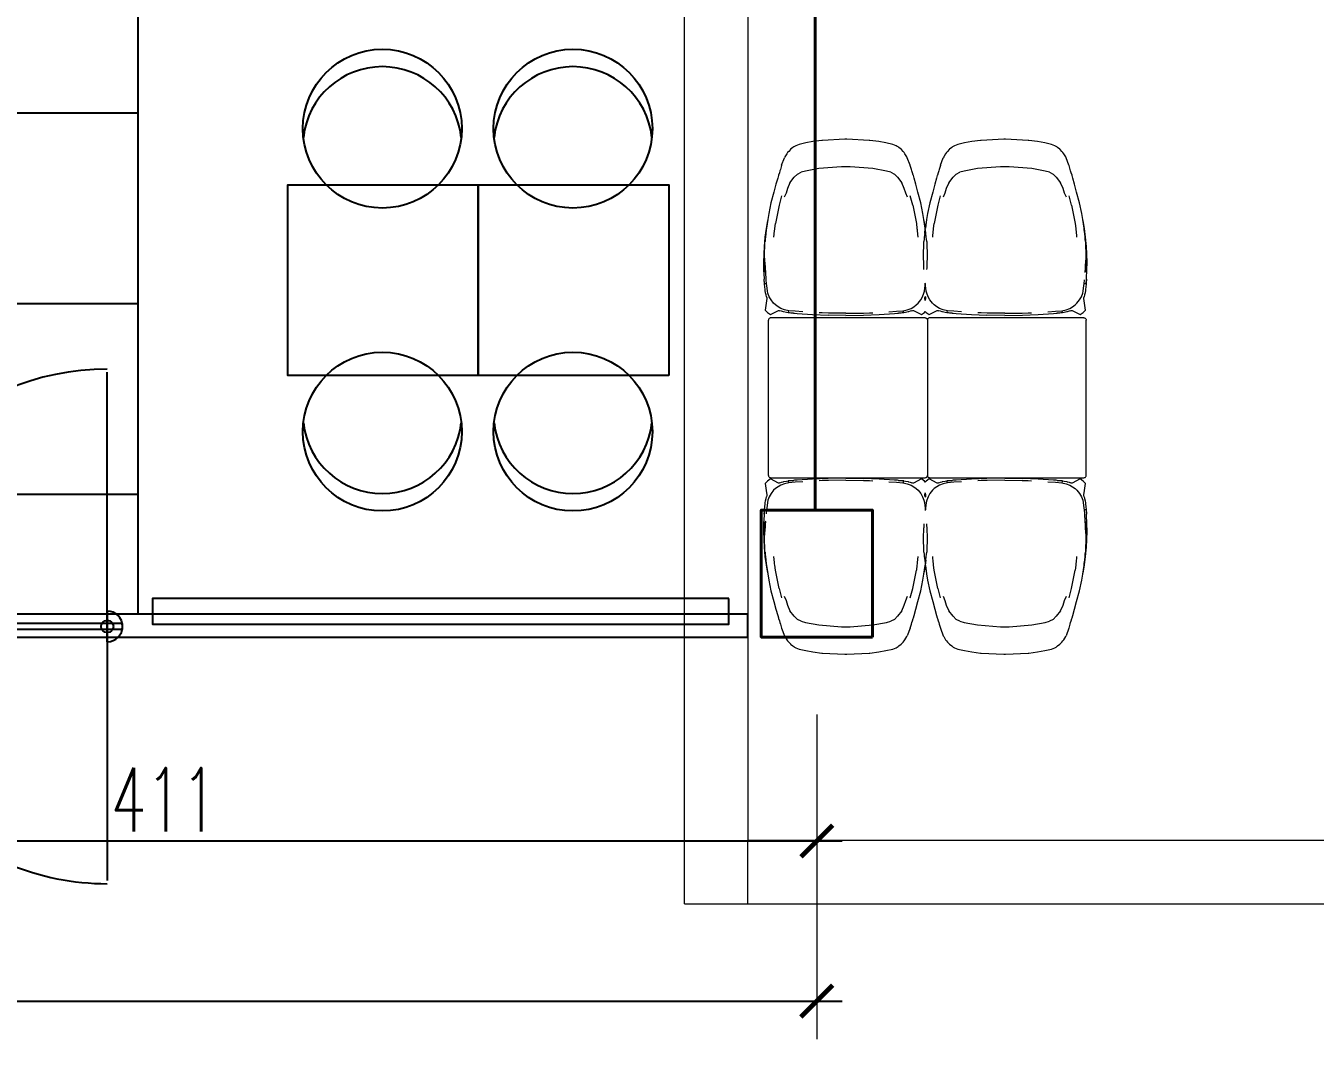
# Model space of a CAD drawing. Header units: millimetres. Extents: x 567392 to 582402, y 4512800 to 4518063.
# Drawn here: x 568558.5 to 568964.3, y 4512849.9 to 4513169 of the extents above; entities that cross this region are included whole.
import ezdxf

# ---------------------------------------------------------------- set-up
doc = ezdxf.new("R2010")
doc.units = ezdxf.units.MM
for name, color, linetype in [('A-DOGRAMA', 2, 'Continuous'), ('a_dim', 1, 'Continuous'), ('a_door_p2', 20, 'Continuous'), ('a_furn', 1, 'Continuous'), ('a_p2', 2, 'Continuous'), ('seramik', 251, 'Continuous')]:
    doc.layers.add(name, color=color, linetype=linetype)
doc.layers.add('A-STRC-01', color=2, linetype='Continuous', lineweight=40)
doc.layers.add('a_8', color=8, linetype='Continuous', lineweight=0)
doc.styles.add('OLCU', font='SIMPLEX.shx', dxfattribs={"width": 0.65})
doc.dimstyles.new('OLCU-İC', dxfattribs={"dimtxt": 20, "dimasz": 10, "dimexe": 12, "dimexo": 10, "dimgap": 3, "dimtad": 1, "dimdec": 0, "dimdsep": 46, "dimtxsty": 'OLCU', "dimblk": 'ARCHTICK', "dimcen": 2, "dimdle": 8, "dimclrd": 73, "dimclre": 1, "dimclrt": 1, "dimadec": 0, "dimazin": 0, "dimtfac": 1, "dimtdec": 0, "dimtix": 1, "dimtmove": 2, "dimatfit": 3, "dimldrblk": 'DOT', "dimfxl": 100, "dimfxlon": 1, "dimtvp": 1, "dimtolj": 1, "dimlwd": -1, "dimlwe": 0, "dimarcsym": 0})

# ---------------------------------------------------------------- blocks, each defined once
blk = doc.blocks.new('A$C4A613EE6')
for p, q in [((16039.9, -4250), (16039.9, 300)), ((16239.9, -4250), (16239.9, 300)), ((14032.4, -3206.2), (13998.5, -3215.5)), ((14065.8, -3199.3), (14032.4, -3206.2)), ((14085.1, -3196.3), (14065.8, -3199.3)), ((14112.1, -3192.2), (14085.1, -3196.3)), ((14094.4, -3194.4), (14085.1, -3196.3)), ((14113.6, -3191), (14094.4, -3194.4)), ((14117.7, -3191.5), (14112.1, -3192.2)), ((14140.4, -3187.2), (14113.6, -3191)), ((14128.7, -3190.2), (14117.7, -3191.5)), ((14140.7, -3188.9), (14128.7, -3190.2)), ((14169.9, -3184.3), (14140.4, -3187.2)), ((14146.7, -3188.2), (14140.7, -3188.9)), ((14154.2, -3187.5), (14146.7, -3188.2)), ((14154.2, -3187.5), (14158, -3187.2)), ((14158, -3187.2), (14199.2, -3186.1)), ((14219.1, -3182.6), (14169.9, -3184.3)), ((14199.2, -3186.1), (14228.3, -3187.6)), ((14199.2, -3186.1), (14212.8, -3186.1)), ((14234.1, -3187.6), (14212.8, -3186.1)), ((14243.7, -3182.9), (14219.1, -3182.6)), ((14228.3, -3187.6), (14249.5, -3187.9)), ((14249.5, -3187.9), (14234.1, -3187.6)), ((14270.4, -3184.3), (14243.7, -3182.9)), ((14245.7, -3189.7), (14249.6, -3189.8)), ((14250.6, -3189.8), (14249.5, -3187.9)), ((14249.6, -3189.8), (14249.8, -3189.8)), ((14273.1, -3184.5), (14270.4, -3184.3)), ((14273.1, -3184.5), (14284.1, -3185.4)), ((14289.1, -3185.9), (14273.1, -3184.5)), ((14287.5, -3192.3), (14274.9, -3191.1)), ((14284.1, -3185.4), (14289.2, -3185.8)), ((14288.1, -3187.6), (14287.5, -3192.3)), ((14292.4, -3192.7), (14287.5, -3192.3)), ((14289.1, -3185.9), (14288.1, -3187.6)), ((14289.2, -3185.8), (14295.7, -3186.5)), ((14310.4, -3194.9), (14292.4, -3192.7)), ((14295.7, -3186.5), (14306.5, -3187.5)), ((14306.5, -3187.5), (14308.8, -3187.7)), ((14308.8, -3187.7), (14315.7, -3188.8)), ((14317.2, -3196.5), (14310.4, -3194.9)), ((14315.7, -3188.8), (14315.7, -3188.9)), ((14315.7, -3188.9), (14322.7, -3190.9)), ((14328.4, -3200.7), (14317.2, -3196.5)), ((14322.7, -3190.9), (14328.1, -3192.3)), ((14332, -3193.2), (14328.1, -3192.3)), ((14338.4, -3206.3), (14328.4, -3200.7)), ((14334, -3193.3), (14332, -3193.2)), ((14348, -3190.6), (14334, -3193.3)), ((14370.4, -3187.9), (14348, -3190.6)), ((14377.4, -3194.9), (14370.4, -3187.9)), ((14371.5, -3229.6), (14384.7, -3204.2)), ((14384.7, -3204.2), (14377.4, -3194.9)), ((14394.4, -3192.6), (14394.7, -3190.8)), ((14394.4, -3192.6), (14394.4, -3678.2)), ((14394.7, -3190.8), (14395.4, -3189.1)), ((14395.4, -3189.1), (14396.5, -3187.6)), ((14396.5, -3187.6), (14398, -3186.5)), ((14398, -3186.5), (14399.8, -3185.8)), ((14399.8, -3185.8), (14401.6, -3185.5)), ((14891, -3185.5), (14401.6, -3185.5)), ((14892.8, -3185.8), (14891, -3185.5)), ((14894.6, -3186.5), (14892.8, -3185.8)), ((14896.1, -3187.6), (14894.6, -3186.5)), ((14897.2, -3189.1), (14896.1, -3187.6)), ((14897.9, -3190.8), (14897.2, -3189.1)), ((14898.2, -3192.6), (14897.9, -3190.8)), ((14898.2, -3678.2), (14898.2, -3192.6)), ((14909, -3194.9), (14901.7, -3204.2)), ((14901.7, -3204.2), (14914.9, -3229.6)), ((14915.9, -3187.9), (14909, -3194.9)), ((14938.4, -3190.6), (14915.9, -3187.9)), ((14952.4, -3193.3), (14938.4, -3190.6)), ((14948, -3206.3), (14957.9, -3200.7)), ((14954.4, -3193.2), (14952.4, -3193.3)), ((14958.2, -3192.3), (14954.4, -3193.2)), ((14957.9, -3200.7), (14969.1, -3196.5)), ((14958.2, -3192.3), (14963.7, -3190.9)), ((14963.7, -3190.9), (14970.6, -3188.9)), ((14969.1, -3196.5), (14976, -3195)), ((14970.6, -3188.9), (14970.7, -3188.8)), ((14970.7, -3188.8), (14977.6, -3187.7)), ((14976, -3195), (14993.9, -3192.7)), ((14977.6, -3187.7), (14979.8, -3187.5)), ((14979.8, -3187.5), (14990.7, -3186.5)), ((14990.7, -3186.5), (14997.2, -3185.8)), ((14993.9, -3192.7), (14998.9, -3192.3)), ((14997.2, -3185.8), (15002.2, -3185.4)), ((14997.3, -3185.9), (15012.4, -3184.6)), ((14998.3, -3187.6), (14997.3, -3185.9)), ((14998.9, -3192.3), (14998.3, -3187.6)), ((14998.9, -3192.3), (15011.4, -3191.2)), ((15002.2, -3185.4), (15012.4, -3184.6)), ((15011.4, -3191.2), (15035.8, -3189.8)), ((15012.4, -3184.6), (15013.3, -3184.5)), ((15016, -3184.3), (15013.3, -3184.5)), ((15042.6, -3182.9), (15016, -3184.3)), ((15035.8, -3189.8), (15036.9, -3187.9)), ((15036.5, -3189.8), (15036.8, -3189.8)), ((15036.8, -3189.8), (15040.7, -3189.7)), ((15052.3, -3187.6), (15036.9, -3187.9)), ((15036.9, -3187.9), (15058, -3187.6)), ((15067.3, -3182.6), (15042.6, -3182.9)), ((15073.5, -3186.1), (15052.3, -3187.6)), ((15058, -3187.6), (15087.2, -3186.1)), ((15116.5, -3184.3), (15067.3, -3182.6)), ((15073.5, -3186.1), (15087.2, -3186.1)), ((15087.2, -3186.1), (15128.4, -3187.2)), ((15145.9, -3187.2), (15116.5, -3184.3)), ((15128.4, -3187.2), (15132.2, -3187.5)), ((15139.7, -3188.2), (15132.2, -3187.5)), ((15145.7, -3188.9), (15139.7, -3188.2)), ((15157.7, -3190.2), (15145.7, -3188.9)), ((15172.8, -3191), (15145.9, -3187.2)), ((15168.7, -3191.5), (15157.7, -3190.2)), ((15174.3, -3192.2), (15168.7, -3191.5)), ((15192, -3194.4), (15172.8, -3191)), ((15201.3, -3196.4), (15174.3, -3192.2)), ((15201.3, -3196.4), (15192, -3194.4)), ((15220.6, -3199.3), (15201.3, -3196.4)), ((15253.9, -3206.2), (15220.6, -3199.3)), ((15287.9, -3215.5), (15253.9, -3206.2)), ((13914.3, -3239.8), (13890.7, -3248.9)), ((13915, -3239.5), (13914.3, -3239.8)), ((13927.4, -3235.8), (13915, -3239.5)), ((13931.9, -3234.5), (13927.4, -3235.8)), ((13937.9, -3232.5), (13931.9, -3234.5)), ((13945.4, -3230), (13937.9, -3232.5)), ((13946.6, -3229.6), (13945.4, -3230)), ((13954.4, -3227.4), (13946.6, -3229.6)), ((13974.2, -3221.9), (13954.4, -3227.4)), ((13998.5, -3215.5), (13974.2, -3221.9)), ((14039.9, -3231.7), (14010.2, -3239.3)), ((14039.9, -3231.7), (14097.6, -3220.1)), ((14097.6, -3220.1), (14113.4, -3218.2)), ((14113.4, -3218.2), (14116.8, -3217.8)), ((14116.8, -3217.8), (14119.1, -3217.5)), ((14119.1, -3217.5), (14121, -3217.4)), ((14121, -3217.4), (14140.2, -3215.7)), ((14348.6, -3214.6), (14338.4, -3206.3)), ((14354.2, -3220.5), (14348.6, -3214.6)), ((14360.1, -3228.6), (14354.2, -3220.5)), ((14364.8, -3236.9), (14360.1, -3228.6)), ((14369.5, -3248.8), (14364.8, -3236.9)), ((14371.5, -3231.2), (14371.5, -3229.6)), ((14372.3, -3234.6), (14371.5, -3231.2)), ((14372.3, -3234.6), (14373.8, -3239.5)), ((14373.8, -3239.5), (14375.8, -3245.4)), ((14375.8, -3245.4), (14375.9, -3246)), ((14375.9, -3246), (14377.6, -3254.7)), ((14908.8, -3254.7), (14910.4, -3246)), ((14910.4, -3246), (14910.6, -3245.4)), ((14910.6, -3245.4), (14912.6, -3239.5)), ((14912.6, -3239.5), (14914.1, -3234.6)), ((14914.8, -3231.2), (14914.1, -3234.6)), ((14914.9, -3229.6), (14914.8, -3231.2)), ((14916.9, -3248.8), (14921.6, -3236.9)), ((14921.6, -3236.9), (14926.3, -3228.6)), ((14926.3, -3228.6), (14932.2, -3220.5)), ((14932.2, -3220.5), (14937.8, -3214.6)), ((14937.8, -3214.6), (14948, -3206.3)), ((15146.1, -3215.7), (15165.4, -3217.4)), ((15165.4, -3217.4), (15167.3, -3217.5)), ((15167.3, -3217.5), (15169.5, -3217.8)), ((15169.5, -3217.8), (15173, -3218.2)), ((15173, -3218.2), (15188.7, -3220.1)), ((15246.5, -3231.7), (15188.7, -3220.1)), ((15276.1, -3239.3), (15246.5, -3231.7)), ((15312.2, -3221.9), (15287.9, -3215.5)), ((15332, -3227.5), (15312.2, -3221.9)), ((15339.7, -3229.6), (15332, -3227.5)), ((15341, -3230.1), (15339.7, -3229.6)), ((15348.5, -3232.5), (15341, -3230.1)), ((15354.5, -3234.5), (15348.5, -3232.5)), ((15359, -3235.8), (15354.5, -3234.5)), ((15371.4, -3239.5), (15359, -3235.8)), ((15372, -3239.8), (15371.4, -3239.5)), ((15372, -3239.8), (15395.6, -3248.9)), ((13852.6, -3284), (13848.5, -3294.6)), ((13854.8, -3280.4), (13852.6, -3284)), ((13856.5, -3277.8), (13854.8, -3280.4)), ((13858.5, -3275.2), (13856.5, -3277.8)), ((13864, -3268.1), (13858.5, -3275.2)), ((13864.9, -3267.3), (13864, -3268.1)), ((13870.7, -3261.9), (13864.9, -3267.3)), ((13874.4, -3258.6), (13870.7, -3261.9)), ((13878, -3256.2), (13874.4, -3258.6)), ((13887.9, -3250), (13878, -3256.2)), ((13890.7, -3248.9), (13887.9, -3250)), ((13942.2, -3289.2), (13951.9, -3279.5)), ((13951.9, -3279.5), (13969.5, -3266)), ((13987, -3258.3), (13969.5, -3266)), ((13987.1, -3258.3), (13987, -3258.3)), ((14001.8, -3253.7), (13987.1, -3258.3)), ((14015.2, -3247.8), (14001.8, -3253.7)), ((14372.5, -3262.2), (14369.5, -3248.8)), ((14372.5, -3262.2), (14376.7, -3261.3)), ((14372.5, -3262.3), (14372.5, -3262.2)), ((14374.2, -3282.5), (14372.5, -3262.3)), ((14375.6, -3306.4), (14374.2, -3282.5)), ((14376.7, -3261.3), (14378.4, -3260.1)), ((14377.6, -3254.7), (14378.6, -3259.9)), ((14379.8, -3276.6), (14378.4, -3260.1)), ((14378.6, -3259.9), (14379, -3265)), ((14379, -3265), (14379.8, -3276.6)), ((14380.1, -3279.9), (14379.8, -3276.6)), ((14380.9, -3288.8), (14380.1, -3279.9)), ((14906.2, -3279.9), (14905.4, -3288.8)), ((14906.5, -3276.6), (14906.2, -3279.9)), ((14908, -3260.1), (14906.5, -3276.6)), ((14906.5, -3276.6), (14907.4, -3265)), ((14907.4, -3265), (14907.7, -3259.9)), ((14907.7, -3259.9), (14908.8, -3254.7)), ((14908, -3260.1), (14909.6, -3261.3)), ((14909.6, -3261.3), (14913.9, -3262.2)), ((14910.8, -3306.4), (14912.2, -3282.5)), ((14912.2, -3282.5), (14913.9, -3262.3)), ((14913.9, -3262.2), (14916.9, -3248.8)), ((14913.9, -3262.3), (14913.9, -3262.2)), ((15284.6, -3253.7), (15271.2, -3247.8)), ((15299.3, -3258.3), (15284.6, -3253.7)), ((15299.4, -3258.3), (15299.3, -3258.3)), ((15316.9, -3266), (15299.4, -3258.3)), ((15316.9, -3266), (15334.4, -3279.5)), ((15334.4, -3279.5), (15344.2, -3289.2)), ((15398.5, -3250), (15395.6, -3248.9)), ((15408.3, -3256.2), (15398.5, -3250)), ((15412, -3258.6), (15408.3, -3256.2)), ((15415.6, -3261.9), (15412, -3258.6)), ((15421.5, -3267.3), (15415.6, -3261.9)), ((15422.4, -3268.1), (15421.5, -3267.3)), ((15427.9, -3275.2), (15422.4, -3268.1)), ((15429.9, -3277.8), (15427.9, -3275.2)), ((15431.6, -3280.4), (15429.9, -3277.8)), ((15433.8, -3284), (15431.6, -3280.4)), ((15437.9, -3294.6), (15433.8, -3284)), ((13844.1, -3315.8), (13839.8, -3338.2)), ((13848.5, -3294.6), (13844.1, -3315.8)), ((13932.4, -3314.3), (13924.6, -3356.7)), ((13936.3, -3300.8), (13932.4, -3314.3)), ((13936.3, -3300.8), (13942.2, -3289.2)), ((14384.1, -3337), (14380.9, -3288.8)), ((14905.4, -3288.8), (14902.3, -3337)), ((15344.2, -3289.2), (15350.1, -3300.8)), ((15354, -3314.3), (15350.1, -3300.8)), ((15361.7, -3356.7), (15354, -3314.3)), ((15442.2, -3315.8), (15437.9, -3294.6)), ((15446.6, -3338.2), (15442.2, -3315.8)), ((13835.8, -3368.4), (13832.5, -3438.9)), ((13836, -3366.1), (13835.8, -3368.4)), ((13839.8, -3338.2), (13836, -3366.1)), ((13924.6, -3356.8), (13918.8, -3428.3)), ((13924.6, -3356.8), (13924.6, -3356.7)), ((14379, -3367.6), (14378.5, -3357.5)), ((14379.8, -3386.7), (14379, -3367.6)), ((14386.1, -3386.1), (14384.1, -3337)), ((14902.3, -3337), (14900.2, -3386.1)), ((14906.6, -3386.7), (14907.3, -3367.6)), ((14907.3, -3367.6), (14907.9, -3357.5)), ((15361.7, -3356.7), (15361.8, -3356.8)), ((15367.6, -3428.3), (15361.8, -3356.8)), ((15450.3, -3366.1), (15446.6, -3338.2)), ((15450.6, -3368.4), (15450.3, -3366.1)), ((15453.8, -3438.9), (15450.6, -3368.4)), ((14380.5, -3442), (14379.8, -3386.7)), ((14386.9, -3442), (14386.1, -3386.1)), ((14899.4, -3442), (14900.2, -3386.1)), ((14905.8, -3442), (14906.6, -3386.7)), ((13832.5, -3438.9), (13832.4, -3442)), ((13832.4, -3442), (13832.5, -3445)), ((13832.5, -3445), (13835.8, -3515.5)), ((13918.8, -3428.3), (13918.8, -3455.6)), ((14380.5, -3442), (14379.8, -3497.2)), ((14386.9, -3442), (14386.1, -3497.8)), ((14899.4, -3442), (14900.2, -3497.8)), ((14905.8, -3442), (14906.6, -3497.2)), ((15367.6, -3455.6), (15367.6, -3428.3)), ((15450.6, -3515.5), (15453.8, -3445)), ((15453.9, -3442), (15453.8, -3438.9)), ((15453.8, -3445), (15453.9, -3442)), ((13918.8, -3455.6), (13924.6, -3527.1)), ((15361.8, -3527.1), (15367.6, -3455.6)), ((13835.8, -3515.5), (13836, -3517.8)), ((13836, -3517.8), (13839.8, -3545.8)), ((13924.6, -3527.2), (13924.6, -3527.1)), ((13924.6, -3527.2), (13932.4, -3569.6)), ((14379, -3516.4), (14378.5, -3526.5)), ((14379.8, -3497.2), (14379, -3516.4)), ((14384.1, -3546.9), (14386.1, -3497.8)), ((14900.2, -3497.8), (14902.3, -3546.9)), ((14906.6, -3497.2), (14907.3, -3516.4)), ((14907.3, -3516.4), (14907.9, -3526.5)), ((15354, -3569.6), (15361.7, -3527.2)), ((15361.8, -3527.1), (15361.7, -3527.2)), ((15446.6, -3545.8), (15450.3, -3517.8)), ((15450.3, -3517.8), (15450.6, -3515.5)), ((13839.8, -3545.8), (13844.1, -3568.2)), ((13844.1, -3568.2), (13848.5, -3589.4)), ((13932.4, -3569.6), (13936.3, -3583.1)), ((14380.9, -3595.2), (14384.1, -3546.9)), ((14902.3, -3546.9), (14905.4, -3595.2)), ((15350.1, -3583.2), (15354, -3569.6)), ((15437.9, -3589.4), (15442.2, -3568.2)), ((15442.2, -3568.2), (15446.6, -3545.8)), ((13848.5, -3589.4), (13852.6, -3599.9)), ((13852.6, -3599.9), (13854.8, -3603.6)), ((13854.8, -3603.6), (13856.5, -3606.2)), ((13856.5, -3606.2), (13858.5, -3608.8)), ((13858.5, -3608.8), (13864, -3615.8)), ((13942.2, -3594.7), (13936.3, -3583.1)), ((13951.9, -3604.4), (13942.2, -3594.7)), ((13969.5, -3617.9), (13951.9, -3604.4)), ((14374.2, -3601.5), (14372.5, -3621.6)), ((14375.6, -3577.6), (14374.2, -3601.5)), ((14378.4, -3623.8), (14379.8, -3607.3)), ((14379.8, -3607.3), (14379, -3619)), ((14379.8, -3607.3), (14380.1, -3604)), ((14380.1, -3604), (14380.9, -3595.2)), ((14905.4, -3595.2), (14906.2, -3604)), ((14906.2, -3604), (14906.5, -3607.3)), ((14907.4, -3619), (14906.5, -3607.3)), ((14906.5, -3607.3), (14908, -3623.8)), ((14910.8, -3577.6), (14912.2, -3601.5)), ((14912.2, -3601.5), (14913.9, -3621.6)), ((15334.4, -3604.4), (15316.9, -3617.9)), ((15344.2, -3594.7), (15334.4, -3604.4)), ((15350.1, -3583.2), (15344.2, -3594.7)), ((15422.4, -3615.8), (15427.9, -3608.8)), ((15427.9, -3608.8), (15429.9, -3606.2)), ((15429.9, -3606.2), (15431.6, -3603.6)), ((15431.6, -3603.6), (15433.8, -3599.9)), ((15433.8, -3599.9), (15437.9, -3589.4)), ((13864, -3615.8), (13864.9, -3616.6)), ((13864.9, -3616.6), (13870.7, -3622)), ((13870.7, -3622), (13874.4, -3625.3)), ((13874.4, -3625.3), (13878, -3627.8)), ((13878, -3627.8), (13887.9, -3633.9)), ((13887.9, -3633.9), (13890.7, -3635.1)), ((13914.3, -3644.2), (13890.7, -3635.1)), ((13914.3, -3644.2), (13915, -3644.4)), ((13915, -3644.4), (13927.4, -3648.1)), ((13927.4, -3648.1), (13931.9, -3649.4)), ((13931.9, -3649.4), (13937.9, -3651.4)), ((13937.9, -3651.4), (13945.4, -3653.9)), ((13969.5, -3617.9), (13987, -3625.7)), ((13987, -3625.7), (13987.1, -3625.7)), ((13987.1, -3625.7), (14001.8, -3630.2)), ((14001.8, -3630.2), (14015.2, -3636.1)), ((14010.2, -3644.6), (14039.9, -3652.3)), ((14039.9, -3652.3), (14097.6, -3663.9)), ((14364.8, -3647.1), (14360.1, -3655.4)), ((14369.5, -3635.2), (14364.8, -3647.1)), ((14372.5, -3621.8), (14369.5, -3635.2)), ((14371.5, -3652.8), (14372.3, -3649.4)), ((14373.8, -3644.4), (14372.3, -3649.4)), ((14372.5, -3621.6), (14372.5, -3621.8)), ((14376.7, -3622.6), (14372.5, -3621.8)), ((14375.8, -3638.5), (14373.8, -3644.4)), ((14375.9, -3637.9), (14375.8, -3638.5)), ((14377.6, -3629.2), (14375.9, -3637.9)), ((14378.4, -3623.8), (14376.7, -3622.6)), ((14378.6, -3624), (14377.6, -3629.2)), ((14379, -3619), (14378.6, -3624)), ((14907.7, -3624), (14907.4, -3619)), ((14908.8, -3629.2), (14907.7, -3624)), ((14909.6, -3622.6), (14908, -3623.8)), ((14910.4, -3637.9), (14908.8, -3629.2)), ((14913.9, -3621.8), (14909.6, -3622.6)), ((14910.6, -3638.5), (14910.4, -3637.9)), ((14912.6, -3644.4), (14910.6, -3638.5)), ((14914.1, -3649.4), (14912.6, -3644.4)), ((14913.9, -3621.6), (14916.9, -3635.2)), ((14914.1, -3649.4), (14914.8, -3652.8)), ((14916.9, -3635.2), (14921.6, -3647.1)), ((14921.6, -3647.1), (14926.3, -3655.4)), ((15246.5, -3652.3), (15188.7, -3663.9)), ((15246.5, -3652.3), (15276.1, -3644.6)), ((15271.2, -3636.1), (15284.6, -3630.2)), ((15284.6, -3630.2), (15299.3, -3625.7)), ((15299.3, -3625.7), (15299.4, -3625.7)), ((15299.4, -3625.7), (15316.9, -3617.9)), ((15341, -3653.9), (15348.5, -3651.4)), ((15348.5, -3651.4), (15354.5, -3649.4)), ((15354.5, -3649.4), (15359, -3648.1)), ((15359, -3648.1), (15371.4, -3644.4)), ((15371.4, -3644.4), (15372, -3644.2)), ((15372, -3644.2), (15395.6, -3635.1)), ((15395.6, -3635.1), (15398.5, -3633.9)), ((15398.5, -3633.9), (15408.3, -3627.8)), ((15408.3, -3627.8), (15412, -3625.3)), ((15412, -3625.3), (15415.6, -3622)), ((15415.6, -3622), (15421.5, -3616.6)), ((15421.5, -3616.6), (15422.4, -3615.8)), ((13945.4, -3653.9), (13946.6, -3654.3)), ((13946.6, -3654.3), (13954.4, -3656.5)), ((13954.4, -3656.5), (13974.2, -3662.1)), ((13974.2, -3662.1), (13998.5, -3668.5)), ((13998.5, -3668.5), (14032.4, -3677.8)), ((14032.4, -3677.8), (14065.8, -3684.6)), ((14065.8, -3684.6), (14085.1, -3687.6)), ((14085.1, -3687.6), (14094.4, -3689.6)), ((14085.1, -3687.6), (14112.1, -3691.7)), ((14112.1, -3692), (14085.1, -3696.1)), ((14094.4, -3689.6), (14107.7, -3691.9)), ((14107.7, -3691.9), (14094.4, -3694.2)), ((14113.4, -3665.7), (14097.6, -3663.9)), ((14112.1, -3691.7), (14113.2, -3691.9)), ((14113.2, -3691.9), (14112.1, -3692)), ((14117.7, -3691.3), (14113.2, -3691.9)), ((14128.7, -3693.7), (14113.2, -3691.9)), ((14116.8, -3666.1), (14113.4, -3665.7)), ((14119.1, -3666.4), (14116.8, -3666.1)), ((14128.7, -3690), (14117.7, -3691.3)), ((14121, -3666.6), (14119.1, -3666.4)), ((14140.2, -3668.3), (14121, -3666.6)), ((14140.7, -3688.7), (14128.7, -3690)), ((14146.7, -3688), (14140.7, -3688.7)), ((14154.2, -3687.3), (14146.7, -3688)), ((14154.2, -3687.3), (14158, -3687)), ((14158, -3687), (14199.2, -3685.9)), ((14199.2, -3685.9), (14228.3, -3687.4)), ((14199.2, -3685.9), (14201, -3685.9)), ((14228.3, -3687.4), (14230, -3687.4)), ((14230, -3687.4), (14237.7, -3687.5)), ((14237.7, -3687.5), (14242.6, -3687.6)), ((14287.5, -3691.7), (14285.2, -3691.9)), ((14287.5, -3692.1), (14285.2, -3691.9)), ((14292.4, -3691.2), (14287.5, -3691.7)), ((14287.5, -3691.7), (14287.5, -3691.9)), ((14287.5, -3691.9), (14287.5, -3692.1)), ((14292.4, -3692.5), (14287.5, -3692.1)), ((14310.4, -3689), (14292.4, -3691.2)), ((14310.4, -3694.7), (14292.4, -3692.5)), ((14317.2, -3687.5), (14310.4, -3689)), ((14328.4, -3683.3), (14317.2, -3687.5)), ((14328.1, -3691.6), (14327.1, -3691.9)), ((14327.1, -3691.9), (14328.1, -3692.1)), ((14328.1, -3691.6), (14332, -3690.8)), ((14332, -3693), (14328.1, -3692.1)), ((14338.4, -3677.6), (14328.4, -3683.3)), ((14332, -3690.8), (14334, -3690.7)), ((14334, -3693.1), (14332, -3693)), ((14334, -3690.7), (14340.3, -3691.9)), ((14340.3, -3691.9), (14334, -3693.1)), ((14348.6, -3669.4), (14338.4, -3677.6)), ((14354.2, -3663.4), (14348.6, -3669.4)), ((14360.1, -3655.4), (14354.2, -3663.4)), ((14371.5, -3654.4), (14371.5, -3652.8)), ((14384.7, -3679.7), (14371.5, -3654.4)), ((14374.6, -3691.9), (14377.4, -3689)), ((14377.4, -3694.7), (14374.6, -3691.9)), ((14377.4, -3689), (14384.7, -3679.7)), ((14394.4, -3678.2), (14394.7, -3680)), ((14394.4, -3692.4), (14394.7, -3690.6)), ((14394.4, -3692.4), (14394.4, -4178)), ((14394.7, -3680), (14395.4, -3681.7)), ((14394.7, -3690.6), (14395.4, -3688.9)), ((14395.4, -3681.7), (14396.5, -3683.2)), ((14395.4, -3688.9), (14396.5, -3687.4)), ((14396.5, -3683.2), (14398, -3684.4)), ((14396.5, -3687.4), (14398, -3686.3)), ((14398, -3684.4), (14399.8, -3685.1)), ((14398, -3686.3), (14399.8, -3685.6)), ((14399.8, -3685.1), (14401.6, -3685.3)), ((14399.8, -3685.6), (14401.6, -3685.3)), ((14401.6, -3685.3), (14891, -3685.3)), ((14891, -3685.3), (14892.8, -3685.1)), ((14892.8, -3685.6), (14891, -3685.3)), ((14892.8, -3685.1), (14894.6, -3684.4)), ((14894.6, -3686.3), (14892.8, -3685.6)), ((14894.6, -3684.4), (14896.1, -3683.2)), ((14896.1, -3687.4), (14894.6, -3686.3)), ((14896.1, -3683.2), (14897.2, -3681.7)), ((14897.2, -3688.9), (14896.1, -3687.4)), ((14897.2, -3681.7), (14897.9, -3680)), ((14897.9, -3690.6), (14897.2, -3688.9)), ((14897.9, -3680), (14898.2, -3678.2)), ((14898.2, -3692.4), (14897.9, -3690.6)), ((14898.2, -4178), (14898.2, -3692.4)), ((14914.9, -3654.4), (14901.7, -3679.7)), ((14901.7, -3679.7), (14909, -3689)), ((14909, -3689), (14911.8, -3691.9)), ((14911.8, -3691.9), (14909, -3694.7)), ((14914.8, -3652.8), (14914.9, -3654.4)), ((14926.3, -3655.4), (14932.2, -3663.4)), ((14932.2, -3663.4), (14937.8, -3669.4)), ((14937.8, -3669.4), (14948, -3677.6)), ((14946, -3691.9), (14952.4, -3690.7)), ((14952.4, -3693.1), (14946, -3691.9)), ((14948, -3677.6), (14957.9, -3683.3)), ((14952.4, -3690.7), (14954.4, -3690.8)), ((14954.4, -3693), (14952.4, -3693.1)), ((14954.4, -3690.8), (14958.2, -3691.6)), ((14958.2, -3692.1), (14954.4, -3693)), ((14957.9, -3683.3), (14969.1, -3687.5)), ((14959.2, -3691.9), (14958.2, -3691.6)), ((14958.2, -3692.1), (14959.2, -3691.9)), ((14969.1, -3687.5), (14976, -3689)), ((14976, -3689), (14993.9, -3691.2)), ((14976, -3694.8), (14993.9, -3692.5)), ((14993.9, -3691.2), (14998.9, -3691.7)), ((14993.9, -3692.5), (14998.9, -3692.1)), ((14998.8, -3691.9), (14998.9, -3691.7)), ((14998.9, -3692.1), (14998.8, -3691.9)), ((14998.9, -3691.7), (15001, -3691.9)), ((14998.9, -3692.1), (15001, -3691.9)), ((15001, -3691.9), (15001.1, -3691.9)), ((15001.1, -3691.9), (15001.2, -3691.9)), ((15043.8, -3687.6), (15048.6, -3687.6)), ((15048.6, -3687.6), (15056.4, -3687.4)), ((15056.4, -3687.4), (15058, -3687.4)), ((15058, -3687.4), (15087.2, -3685.9)), ((15085.3, -3685.9), (15087.2, -3685.9)), ((15087.2, -3685.9), (15128.4, -3687)), ((15128.4, -3687), (15132.2, -3687.3)), ((15139.7, -3688), (15132.2, -3687.3)), ((15145.7, -3688.7), (15139.7, -3688)), ((15157.7, -3690), (15145.7, -3688.7)), ((15165.4, -3666.6), (15146.1, -3668.3)), ((15157.7, -3690), (15173.1, -3691.9)), ((15157.7, -3693.7), (15168.7, -3692.4)), ((15167.3, -3666.4), (15165.4, -3666.6)), ((15169.5, -3666.2), (15167.3, -3666.4)), ((15168.7, -3692.4), (15173.1, -3691.9)), ((15173, -3665.8), (15169.5, -3666.2)), ((15188.7, -3663.9), (15173, -3665.8)), ((15173.1, -3691.9), (15174.3, -3691.7)), ((15174.3, -3692), (15173.1, -3691.9)), ((15174.3, -3691.7), (15201.2, -3687.6)), ((15201.3, -3696.2), (15174.3, -3692)), ((15178.7, -3691.9), (15192, -3689.6)), ((15192, -3694.2), (15178.7, -3691.9)), ((15192, -3689.6), (15201.2, -3687.6)), ((15201.2, -3687.6), (15220.6, -3684.6)), ((15220.6, -3684.6), (15253.9, -3677.8)), ((15253.9, -3677.8), (15287.9, -3668.5)), ((15287.9, -3668.5), (15312.2, -3662.1)), ((15312.2, -3662.1), (15332, -3656.5)), ((15332, -3656.5), (15339.7, -3654.3)), ((15339.7, -3654.3), (15341, -3653.9)), ((13937.9, -3732.3), (13931.9, -3734.3)), ((13945.4, -3729.8), (13937.9, -3732.3)), ((13946.6, -3729.4), (13945.4, -3729.8)), ((13954.4, -3727.2), (13946.6, -3729.4)), ((13974.2, -3721.7), (13954.4, -3727.2)), ((13998.5, -3715.3), (13974.2, -3721.7)), ((14032.4, -3706), (13998.5, -3715.3)), ((14039.9, -3731.5), (14010.2, -3739.1)), ((14065.8, -3699.1), (14032.4, -3706)), ((14039.9, -3731.5), (14097.6, -3719.9)), ((14085.1, -3696.1), (14065.8, -3699.1)), ((14094.4, -3694.2), (14085.1, -3696.1)), ((14097.6, -3719.9), (14113.4, -3718)), ((14113.4, -3718), (14116.8, -3717.6)), ((14116.8, -3717.6), (14119.1, -3717.3)), ((14119.1, -3717.3), (14121, -3717.2)), ((14121, -3717.2), (14140.2, -3715.5)), ((14128.7, -3693.7), (14140.7, -3695.1)), ((14140.7, -3695.1), (14146.7, -3695.7)), ((14146.7, -3695.7), (14154.2, -3696.4)), ((14158, -3696.8), (14154.2, -3696.4)), ((14199.2, -3697.8), (14158, -3696.8)), ((14228.3, -3696.3), (14199.2, -3697.8)), ((14201, -3697.8), (14199.2, -3697.8)), ((14230, -3696.3), (14228.3, -3696.3)), ((14237.7, -3696.2), (14230, -3696.3)), ((14242.6, -3696.1), (14237.7, -3696.2)), ((14317.2, -3696.3), (14310.4, -3694.7)), ((14328.4, -3700.5), (14317.2, -3696.3)), ((14338.4, -3706.1), (14328.4, -3700.5)), ((14348.6, -3714.4), (14338.4, -3706.1)), ((14354.2, -3720.3), (14348.6, -3714.4)), ((14360.1, -3728.4), (14354.2, -3720.3)), ((14364.8, -3736.7), (14360.1, -3728.4)), ((14371.5, -3729.4), (14384.7, -3704)), ((14371.5, -3731), (14371.5, -3729.4)), ((14372.3, -3734.4), (14371.5, -3731)), ((14384.7, -3704), (14377.4, -3694.7)), ((14909, -3694.7), (14901.7, -3704)), ((14901.7, -3704), (14914.9, -3729.4)), ((14914.8, -3731), (14914.1, -3734.4)), ((14914.9, -3729.4), (14914.8, -3731)), ((14921.6, -3736.7), (14926.3, -3728.4)), ((14926.3, -3728.4), (14932.2, -3720.3)), ((14932.2, -3720.3), (14937.8, -3714.4)), ((14937.8, -3714.4), (14948, -3706.1)), ((14948, -3706.1), (14957.9, -3700.5)), ((14957.9, -3700.5), (14969.1, -3696.3)), ((14969.1, -3696.3), (14976, -3694.8)), ((15043.8, -3696.1), (15048.7, -3696.2)), ((15048.7, -3696.2), (15056.4, -3696.3)), ((15058, -3696.3), (15056.4, -3696.3)), ((15087.2, -3697.8), (15058, -3696.3)), ((15087.2, -3697.8), (15085.3, -3697.8)), ((15128.4, -3696.8), (15087.2, -3697.8)), ((15132.2, -3696.4), (15128.4, -3696.8)), ((15132.2, -3696.4), (15139.7, -3695.7)), ((15139.7, -3695.7), (15145.7, -3695.1)), ((15145.7, -3695.1), (15157.7, -3693.7)), ((15146.1, -3715.5), (15165.4, -3717.2)), ((15165.4, -3717.2), (15167.3, -3717.3)), ((15167.3, -3717.3), (15169.5, -3717.6)), ((15169.5, -3717.6), (15173, -3718)), ((15173, -3718), (15188.7, -3719.9)), ((15246.5, -3731.5), (15188.7, -3719.9)), ((15201.3, -3696.2), (15192, -3694.2)), ((15220.6, -3699.1), (15201.3, -3696.2)), ((15253.9, -3706), (15220.6, -3699.1)), ((15276.1, -3739.1), (15246.5, -3731.5)), ((15287.9, -3715.3), (15253.9, -3706)), ((15312.2, -3721.7), (15287.9, -3715.3)), ((15332, -3727.3), (15312.2, -3721.7)), ((15339.7, -3729.4), (15332, -3727.3)), ((15341, -3729.9), (15339.7, -3729.4)), ((15348.5, -3732.3), (15341, -3729.9)), ((15354.5, -3734.3), (15348.5, -3732.3)), ((13864, -3767.9), (13858.5, -3775)), ((13864.9, -3767.1), (13864, -3767.9)), ((13870.7, -3761.7), (13864.9, -3767.1)), ((13874.4, -3758.4), (13870.7, -3761.7)), ((13878, -3756), (13874.4, -3758.4)), ((13887.9, -3749.8), (13878, -3756)), ((13890.7, -3748.7), (13887.9, -3749.8)), ((13914.3, -3739.6), (13890.7, -3748.7)), ((13915, -3739.3), (13914.3, -3739.6)), ((13927.4, -3735.6), (13915, -3739.3)), ((13931.9, -3734.3), (13927.4, -3735.6)), ((13951.9, -3779.3), (13969.5, -3765.8)), ((13987, -3758.1), (13969.5, -3765.8)), ((13987.1, -3758.1), (13987, -3758.1)), ((14001.8, -3753.5), (13987.1, -3758.1)), ((14015.2, -3747.6), (14001.8, -3753.5)), ((14369.5, -3748.6), (14364.8, -3736.7)), ((14372.5, -3762), (14369.5, -3748.6)), ((14372.3, -3734.4), (14373.8, -3739.3)), ((14372.5, -3762), (14376.7, -3761.1)), ((14372.5, -3762.1), (14372.5, -3762)), ((14374.2, -3782.3), (14372.5, -3762.1)), ((14373.8, -3739.3), (14375.8, -3745.2)), ((14375.8, -3745.2), (14375.9, -3745.8)), ((14375.9, -3745.8), (14377.6, -3754.5)), ((14376.7, -3761.1), (14378.4, -3759.9)), ((14377.6, -3754.5), (14378.6, -3759.7)), ((14379.8, -3776.4), (14378.4, -3759.9)), ((14378.6, -3759.7), (14379, -3764.8)), ((14379, -3764.8), (14379.8, -3776.4)), ((14908, -3759.9), (14906.5, -3776.4)), ((14906.5, -3776.4), (14907.4, -3764.8)), ((14907.4, -3764.8), (14907.7, -3759.7)), ((14907.7, -3759.7), (14908.8, -3754.5)), ((14908, -3759.9), (14909.6, -3761.1)), ((14908.8, -3754.5), (14910.4, -3745.8)), ((14909.6, -3761.1), (14913.9, -3762)), ((14910.4, -3745.8), (14910.6, -3745.2)), ((14910.6, -3745.2), (14912.6, -3739.3)), ((14912.2, -3782.3), (14913.9, -3762.1)), ((14912.6, -3739.3), (14914.1, -3734.4)), ((14913.9, -3762), (14916.9, -3748.6)), ((14913.9, -3762.1), (14913.9, -3762)), ((14916.9, -3748.6), (14921.6, -3736.7)), ((15284.6, -3753.5), (15271.2, -3747.6)), ((15299.3, -3758.1), (15284.6, -3753.5)), ((15299.4, -3758.1), (15299.3, -3758.1)), ((15316.9, -3765.8), (15299.4, -3758.1)), ((15316.9, -3765.8), (15334.4, -3779.3)), ((15359, -3735.6), (15354.5, -3734.3)), ((15371.4, -3739.3), (15359, -3735.6)), ((15372, -3739.6), (15371.4, -3739.3)), ((15372, -3739.6), (15395.6, -3748.7)), ((15398.5, -3749.8), (15395.6, -3748.7)), ((15408.3, -3756), (15398.5, -3749.8)), ((15412, -3758.4), (15408.3, -3756)), ((15415.6, -3761.7), (15412, -3758.4)), ((15421.5, -3767.1), (15415.6, -3761.7)), ((15422.4, -3767.9), (15421.5, -3767.1)), ((15427.9, -3775), (15422.4, -3767.9)), ((13848.5, -3794.4), (13844.1, -3815.6)), ((13852.6, -3783.8), (13848.5, -3794.4)), ((13854.8, -3780.2), (13852.6, -3783.8)), ((13856.5, -3777.6), (13854.8, -3780.2)), ((13858.5, -3775), (13856.5, -3777.6)), ((13932.4, -3814.1), (13924.6, -3856.5)), ((13936.3, -3800.6), (13932.4, -3814.1)), ((13936.3, -3800.6), (13942.2, -3789)), ((13942.2, -3789), (13951.9, -3779.3)), ((14375.6, -3806.2), (14374.2, -3782.3)), ((14380.1, -3779.7), (14379.8, -3776.4)), ((14380.9, -3788.6), (14380.1, -3779.7)), ((14384.1, -3836.8), (14380.9, -3788.6)), ((14905.4, -3788.6), (14902.3, -3836.8)), ((14906.2, -3779.7), (14905.4, -3788.6)), ((14906.5, -3776.4), (14906.2, -3779.7)), ((14910.8, -3806.2), (14912.2, -3782.3)), ((15334.4, -3779.3), (15344.2, -3789)), ((15344.2, -3789), (15350.1, -3800.6)), ((15354, -3814.1), (15350.1, -3800.6)), ((15361.7, -3856.5), (15354, -3814.1)), ((15429.9, -3777.6), (15427.9, -3775)), ((15431.6, -3780.2), (15429.9, -3777.6)), ((15433.8, -3783.8), (15431.6, -3780.2)), ((15437.9, -3794.4), (15433.8, -3783.8)), ((15442.2, -3815.6), (15437.9, -3794.4)), ((13839.8, -3838), (13836, -3865.9)), ((13844.1, -3815.6), (13839.8, -3838)), ((14386.1, -3885.9), (14384.1, -3836.8)), ((14902.3, -3836.8), (14900.2, -3885.9)), ((15446.6, -3838), (15442.2, -3815.6)), ((15450.3, -3865.9), (15446.6, -3838)), ((13835.8, -3868.2), (13832.5, -3938.7)), ((13836, -3865.9), (13835.8, -3868.2)), ((13924.6, -3856.6), (13918.8, -3928.1)), ((13924.6, -3856.6), (13924.6, -3856.5)), ((14379, -3867.4), (14378.5, -3857.3)), ((14379.8, -3886.5), (14379, -3867.4)), ((14380.5, -3941.8), (14379.8, -3886.5)), ((14386.9, -3941.8), (14386.1, -3885.9)), ((14899.4, -3941.8), (14900.2, -3885.9)), ((14905.8, -3941.8), (14906.6, -3886.5)), ((14906.6, -3886.5), (14907.3, -3867.4)), ((14907.3, -3867.4), (14907.9, -3857.3)), ((15361.7, -3856.5), (15361.8, -3856.6)), ((15367.6, -3928.1), (15361.8, -3856.6)), ((15450.6, -3868.2), (15450.3, -3865.9)), ((15453.8, -3938.7), (15450.6, -3868.2)), ((13918.8, -3928.1), (13918.8, -3955.4)), ((15367.6, -3955.4), (15367.6, -3928.1)), ((13832.5, -3938.7), (13832.4, -3941.8)), ((13832.4, -3941.8), (13832.5, -3944.8)), ((13832.5, -3944.8), (13835.8, -4015.3)), ((13918.8, -3955.4), (13924.6, -4026.9)), ((14380.5, -3941.8), (14379.8, -3997)), ((14386.9, -3941.8), (14386.1, -3997.6)), ((14899.4, -3941.8), (14900.2, -3997.6)), ((14905.8, -3941.8), (14906.6, -3997)), ((15361.8, -4026.9), (15367.6, -3955.4)), ((15450.6, -4015.3), (15453.8, -3944.8)), ((15453.9, -3941.8), (15453.8, -3938.7)), ((15453.8, -3944.8), (15453.9, -3941.8)), ((13835.8, -4015.3), (13836, -4017.6)), ((13836, -4017.6), (13839.8, -4045.6)), ((14379, -4016.2), (14378.5, -4026.3)), ((14379.8, -3997), (14379, -4016.2)), ((14384.1, -4046.7), (14386.1, -3997.6)), ((14900.2, -3997.6), (14902.3, -4046.7)), ((14906.6, -3997), (14907.3, -4016.2)), ((14907.3, -4016.2), (14907.9, -4026.3)), ((15446.6, -4045.6), (15450.3, -4017.6)), ((15450.3, -4017.6), (15450.6, -4015.3)), ((13839.8, -4045.6), (13844.1, -4068)), ((13924.6, -4027), (13924.6, -4026.9)), ((13924.6, -4027), (13932.4, -4069.4)), ((14380.9, -4095), (14384.1, -4046.7)), ((14902.3, -4046.7), (14905.4, -4095)), ((15354, -4069.4), (15361.7, -4027)), ((15361.8, -4026.9), (15361.7, -4027)), ((15442.2, -4068), (15446.6, -4045.6)), ((13844.1, -4068), (13848.5, -4089.2)), ((13848.5, -4089.2), (13852.6, -4099.7)), ((13932.4, -4069.4), (13936.3, -4082.9)), ((13942.2, -4094.5), (13936.3, -4082.9)), ((13951.9, -4104.2), (13942.2, -4094.5)), ((14375.6, -4077.4), (14374.2, -4101.3)), ((14380.1, -4103.8), (14380.9, -4095)), ((14905.4, -4095), (14906.2, -4103.8)), ((14910.8, -4077.4), (14912.2, -4101.3)), ((15344.2, -4094.5), (15334.4, -4104.2)), ((15350.1, -4083), (15344.2, -4094.5)), ((15350.1, -4083), (15354, -4069.4)), ((15433.8, -4099.7), (15437.9, -4089.2)), ((15437.9, -4089.2), (15442.2, -4068)), ((13852.6, -4099.7), (13854.8, -4103.4)), ((13854.8, -4103.4), (13856.5, -4106)), ((13856.5, -4106), (13858.5, -4108.6)), ((13858.5, -4108.6), (13864, -4115.6)), ((13864, -4115.6), (13864.9, -4116.4)), ((13864.9, -4116.4), (13870.7, -4121.8)), ((13870.7, -4121.8), (13874.4, -4125.1)), ((13874.4, -4125.1), (13878, -4127.6)), ((13878, -4127.6), (13887.9, -4133.7)), ((13887.9, -4133.7), (13890.7, -4134.9)), ((13914.3, -4144), (13890.7, -4134.9)), ((13969.5, -4117.7), (13951.9, -4104.2)), ((13969.5, -4117.7), (13987, -4125.5)), ((13987, -4125.5), (13987.1, -4125.5)), ((13987.1, -4125.5), (14001.8, -4130)), ((14001.8, -4130), (14015.2, -4135.9)), ((14369.5, -4135), (14364.8, -4146.9)), ((14372.5, -4121.6), (14369.5, -4135)), ((14374.2, -4101.3), (14372.5, -4121.4)), ((14372.5, -4121.4), (14372.5, -4121.6)), ((14376.7, -4122.4), (14372.5, -4121.6)), ((14375.8, -4138.3), (14373.8, -4144.2)), ((14375.9, -4137.7), (14375.8, -4138.3)), ((14377.6, -4129), (14375.9, -4137.7)), ((14378.4, -4123.6), (14376.7, -4122.4)), ((14378.6, -4123.8), (14377.6, -4129)), ((14378.4, -4123.6), (14379.8, -4107.1)), ((14379, -4118.8), (14378.6, -4123.8)), ((14379.8, -4107.1), (14379, -4118.8)), ((14379.8, -4107.1), (14380.1, -4103.8)), ((14906.2, -4103.8), (14906.5, -4107.1)), ((14907.4, -4118.8), (14906.5, -4107.1)), ((14906.5, -4107.1), (14908, -4123.6)), ((14907.7, -4123.8), (14907.4, -4118.8)), ((14908.8, -4129), (14907.7, -4123.8)), ((14909.6, -4122.4), (14908, -4123.6)), ((14910.4, -4137.7), (14908.8, -4129)), ((14913.9, -4121.6), (14909.6, -4122.4)), ((14910.6, -4138.3), (14910.4, -4137.7)), ((14912.6, -4144.2), (14910.6, -4138.3)), ((14912.2, -4101.3), (14913.9, -4121.4)), ((14913.9, -4121.4), (14916.9, -4135)), ((14916.9, -4135), (14921.6, -4146.9)), ((15271.2, -4135.9), (15284.6, -4130)), ((15284.6, -4130), (15299.3, -4125.5)), ((15299.3, -4125.5), (15299.4, -4125.5)), ((15299.4, -4125.5), (15316.9, -4117.7)), ((15334.4, -4104.2), (15316.9, -4117.7)), ((15372, -4144), (15395.6, -4134.9)), ((15395.6, -4134.9), (15398.5, -4133.7)), ((15398.5, -4133.7), (15408.3, -4127.6)), ((15408.3, -4127.6), (15412, -4125.1)), ((15412, -4125.1), (15415.6, -4121.8)), ((15415.6, -4121.8), (15421.5, -4116.4)), ((15421.5, -4116.4), (15422.4, -4115.6)), ((15422.4, -4115.6), (15427.9, -4108.6)), ((15427.9, -4108.6), (15429.9, -4106)), ((15429.9, -4106), (15431.6, -4103.4)), ((15431.6, -4103.4), (15433.8, -4099.7)), ((13914.3, -4144), (13915, -4144.2)), ((13915, -4144.2), (13927.4, -4147.9)), ((13927.4, -4147.9), (13931.9, -4149.2)), ((13931.9, -4149.2), (13937.9, -4151.2)), ((13937.9, -4151.2), (13945.4, -4153.7)), ((13945.4, -4153.7), (13946.6, -4154.1)), ((13946.6, -4154.1), (13954.4, -4156.3)), ((13954.4, -4156.3), (13974.2, -4161.9)), ((13974.2, -4161.9), (13998.5, -4168.3)), ((13998.5, -4168.3), (14032.4, -4177.6)), ((14010.2, -4144.4), (14039.9, -4152.1)), ((14032.4, -4177.6), (14065.8, -4184.4)), ((14039.9, -4152.1), (14097.6, -4163.7)), ((14113.4, -4165.5), (14097.6, -4163.7)), ((14116.8, -4165.9), (14113.4, -4165.5)), ((14119.1, -4166.2), (14116.8, -4165.9)), ((14121, -4166.4), (14119.1, -4166.2)), ((14140.2, -4168.1), (14121, -4166.4)), ((14338.4, -4177.4), (14328.4, -4183.1)), ((14348.6, -4169.2), (14338.4, -4177.4)), ((14354.2, -4163.2), (14348.6, -4169.2)), ((14360.1, -4155.2), (14354.2, -4163.2)), ((14364.8, -4146.9), (14360.1, -4155.2)), ((14371.5, -4152.6), (14372.3, -4149.2)), ((14371.5, -4154.2), (14371.5, -4152.6)), ((14384.7, -4179.5), (14371.5, -4154.2)), ((14373.8, -4144.2), (14372.3, -4149.2)), ((14377.4, -4188.8), (14384.7, -4179.5)), ((14394.4, -4178), (14394.7, -4179.8)), ((14394.7, -4179.8), (14395.4, -4181.5)), ((14897.2, -4181.5), (14897.9, -4179.8)), ((14897.9, -4179.8), (14898.2, -4178)), ((14914.9, -4154.2), (14901.7, -4179.5)), ((14901.7, -4179.5), (14909, -4188.8)), ((14914.1, -4149.2), (14912.6, -4144.2)), ((14914.1, -4149.2), (14914.8, -4152.6)), ((14914.8, -4152.6), (14914.9, -4154.2)), ((14921.6, -4146.9), (14926.3, -4155.2)), ((14926.3, -4155.2), (14932.2, -4163.2)), ((14932.2, -4163.2), (14937.8, -4169.2)), ((14937.8, -4169.2), (14948, -4177.4)), ((14948, -4177.4), (14957.9, -4183.1)), ((15165.4, -4166.4), (15146.1, -4168.1)), ((15167.3, -4166.2), (15165.4, -4166.4)), ((15169.5, -4166), (15167.3, -4166.2)), ((15173, -4165.6), (15169.5, -4166)), ((15188.7, -4163.7), (15173, -4165.6)), ((15246.5, -4152.1), (15188.7, -4163.7)), ((15220.6, -4184.4), (15253.9, -4177.6)), ((15246.5, -4152.1), (15276.1, -4144.4)), ((15253.9, -4177.6), (15287.9, -4168.3)), ((15287.9, -4168.3), (15312.2, -4161.9)), ((15312.2, -4161.9), (15332, -4156.3)), ((15332, -4156.3), (15339.7, -4154.1)), ((15339.7, -4154.1), (15341, -4153.7)), ((15341, -4153.7), (15348.5, -4151.2)), ((15348.5, -4151.2), (15354.5, -4149.2)), ((15354.5, -4149.2), (15359, -4147.9)), ((15359, -4147.9), (15371.4, -4144.2)), ((15371.4, -4144.2), (15372, -4144)), ((14065.8, -4184.4), (14085.1, -4187.4)), ((14085.1, -4187.4), (14094.4, -4189.4)), ((14085.1, -4187.4), (14112.1, -4191.5)), ((14094.4, -4189.4), (14113.6, -4192.7)), ((14112.1, -4191.5), (14117.7, -4192.2)), ((14113.6, -4192.7), (14140.4, -4196.6)), ((14117.7, -4192.2), (14128.7, -4193.5)), ((14128.7, -4193.5), (14140.7, -4194.9)), ((14140.4, -4196.6), (14169.9, -4199.4)), ((14140.7, -4194.9), (14146.7, -4195.5)), ((14146.7, -4195.5), (14154.2, -4196.2)), ((14158, -4196.6), (14154.2, -4196.2)), ((14199.2, -4197.6), (14158, -4196.6)), ((14169.9, -4199.4), (14219.1, -4201.1)), ((14228.3, -4196.1), (14199.2, -4197.6)), ((14212.8, -4197.6), (14199.2, -4197.6)), ((14212.8, -4197.6), (14234.1, -4196.1)), ((14219.1, -4201.1), (14243.7, -4200.8)), ((14249.5, -4195.8), (14228.3, -4196.1)), ((14234.1, -4196.1), (14249.5, -4195.8)), ((14243.7, -4200.8), (14270.4, -4199.5)), ((14249.6, -4194), (14245.7, -4194)), ((14250.6, -4193.9), (14249.5, -4195.8)), ((14249.8, -4194), (14249.6, -4194)), ((14274.9, -4192.6), (14250.6, -4193.9)), ((14270.4, -4199.5), (14273.1, -4199.2)), ((14274, -4199.2), (14273.1, -4199.2)), ((14289.1, -4197.9), (14274, -4199.2)), ((14284.1, -4198.3), (14274, -4199.2)), ((14287.5, -4191.5), (14274.9, -4192.6)), ((14289.2, -4197.9), (14284.1, -4198.3)), ((14292.4, -4191), (14287.5, -4191.5)), ((14287.5, -4191.5), (14288.1, -4196.1)), ((14288.1, -4196.1), (14289.1, -4197.9)), ((14295.7, -4197.3), (14289.2, -4197.9)), ((14310.4, -4188.8), (14292.4, -4191)), ((14306.5, -4196.3), (14295.7, -4197.3)), ((14308.8, -4196.1), (14306.5, -4196.3)), ((14315.7, -4194.9), (14308.8, -4196.1)), ((14317.2, -4187.3), (14310.4, -4188.8)), ((14322.7, -4192.9), (14315.7, -4194.9)), ((14315.7, -4194.9), (14315.7, -4194.9)), ((14328.4, -4183.1), (14317.2, -4187.3)), ((14328.1, -4191.4), (14322.7, -4192.9)), ((14328.1, -4191.4), (14332, -4190.6)), ((14332, -4190.6), (14334, -4190.5)), ((14334, -4190.5), (14348, -4193.1)), ((14348, -4193.1), (14370.4, -4195.9)), ((14370.4, -4195.9), (14377.4, -4188.8)), ((14395.4, -4181.5), (14396.5, -4183)), ((14396.5, -4183), (14398, -4184.2)), ((14398, -4184.2), (14399.8, -4184.9)), ((14399.8, -4184.9), (14401.6, -4185.1)), ((14891, -4185.1), (14401.6, -4185.1)), ((14891, -4185.1), (14892.8, -4184.9)), ((14892.8, -4184.9), (14894.6, -4184.2)), ((14894.6, -4184.2), (14896.1, -4183)), ((14896.1, -4183), (14897.2, -4181.5)), ((14909, -4188.8), (14915.9, -4195.9)), ((14915.9, -4195.9), (14938.4, -4193.1)), ((14938.4, -4193.1), (14952.4, -4190.5)), ((14952.4, -4190.5), (14954.4, -4190.6)), ((14954.4, -4190.6), (14958.2, -4191.4)), ((14957.9, -4183.1), (14969.1, -4187.3)), ((14963.7, -4192.9), (14958.2, -4191.4)), ((14970.6, -4194.9), (14963.7, -4192.9)), ((14969.1, -4187.3), (14976, -4188.8)), ((14970.7, -4194.9), (14970.6, -4194.9)), ((14977.6, -4196.1), (14970.7, -4194.9)), ((14976, -4188.8), (14993.9, -4191)), ((14979.8, -4196.3), (14977.6, -4196.1)), ((14990.7, -4197.3), (14979.8, -4196.3)), ((14997.2, -4197.9), (14990.7, -4197.3)), ((14993.9, -4191), (14998.9, -4191.5)), ((15002.2, -4198.3), (14997.2, -4197.9)), ((14997.3, -4197.9), (14998.3, -4196.1)), ((14997.3, -4197.9), (15013.3, -4199.2)), ((14998.3, -4196.1), (14998.9, -4191.5)), ((14998.9, -4191.5), (15011.4, -4192.6)), ((15013.3, -4199.2), (15002.2, -4198.3)), ((15013.3, -4199.2), (15016, -4199.5)), ((15016, -4199.5), (15042.6, -4200.8)), ((15035.8, -4193.9), (15036.9, -4195.8)), ((15036.8, -4194), (15036.5, -4194)), ((15040.7, -4194), (15036.8, -4194)), ((15058, -4196.1), (15036.9, -4195.8)), ((15036.9, -4195.8), (15052.3, -4196.1)), ((15042.6, -4200.8), (15067.3, -4201.1)), ((15052.3, -4196.1), (15073.5, -4197.6)), ((15087.2, -4197.6), (15058, -4196.1)), ((15067.3, -4201.1), (15116.5, -4199.4)), ((15087.2, -4197.6), (15073.5, -4197.6)), ((15128.4, -4196.6), (15087.2, -4197.6)), ((15116.5, -4199.4), (15145.9, -4196.6)), ((15132.2, -4196.2), (15128.4, -4196.6)), ((15132.2, -4196.2), (15139.7, -4195.5)), ((15139.7, -4195.5), (15145.7, -4194.9)), ((15145.7, -4194.9), (15157.7, -4193.5)), ((15145.9, -4196.6), (15172.8, -4192.7)), ((15157.7, -4193.5), (15168.7, -4192.2)), ((15168.7, -4192.2), (15174.3, -4191.5)), ((15172.8, -4192.7), (15192, -4189.4)), ((15174.3, -4191.5), (15201.2, -4187.4)), ((15192, -4189.4), (15201.2, -4187.4)), ((15201.2, -4187.4), (15220.6, -4184.4)), ((12420, -4250), (16039.9, -4250)), ((16239.9, -4250), (16039.9, -4250)), ((16239.9, -4450), (16239.9, -4250)), ((16239.9, -4450), (12420, -4450))]:
    blk.add_line(p, q)
blk = doc.blocks.new('_ArchTick')
at = {"const_width": 0.15}
blk.add_lwpolyline([(-0.5, -0.5), (0.5, 0.5)], dxfattribs=at)
blk = doc.blocks.new('*D618')
at = {"layer": 'a_dim', "color": 1, "lineweight": 0, "transparency": 16777216}
for p, q in [((567965.47, 4512952.13), (567965.47, 4512849.9)), ((568807.47, 4512952.13), (568807.47, 4512849.9))]:
    blk.add_line(p, q, dxfattribs=at)
at = {"layer": 'a_dim', "color": 73, "transparency": 16777216}
blk.add_line((567957.47, 4512861.9), (568815.47, 4512861.9), dxfattribs=at)
at = {"layer": 'Defpoints', "color": 0, "transparency": 16777216}
for p in [(567965.47, 4512962.13), (568807.47, 4512962.13), (568807.47, 4512861.9)]:
    blk.add_point(p, dxfattribs=at)
at = {"layer": 'a_dim', "color": 73, "transparency": 16777216, "xscale": 10, "yscale": 10, "zscale": 10, "rotation": 180}
blk.add_blockref('_ArchTick', (567965.47, 4512861.9), dxfattribs=at)
at = {"layer": 'a_dim', "color": 73, "transparency": 16777216, "xscale": 10, "yscale": 10, "zscale": 10}
blk.add_blockref('_ArchTick', (568807.47, 4512861.9), dxfattribs=at)
at = {"layer": 'a_dim', "color": 3, "transparency": 16777216, "insert": (568386.47, 4512874.9), "char_height": 20, "attachment_point": 5, "style": 'OLCU'}
blk.add_mtext('\\A1;842', dxfattribs=at)
blk = doc.blocks.new('_Dot')
at = {"color": 0, "linetype": 'ByBlock', "lineweight": -2}
blk.add_line((-0.5, 0), (-1, 0), dxfattribs=at)
at = {"color": 0, "linetype": 'ByBlock', "const_width": 0.5}
blk.add_lwpolyline([(-0.25, 0, 1), (0.25, 0, 1)], format="xyb", close=True, dxfattribs=at)
blk = doc.blocks.new('*D620')
at = {"layer": 'a_dim', "color": 1, "lineweight": 0, "transparency": 16777216}
for p, q in [((568396.47, 4512951.5), (568396.47, 4512900.34)), ((568807.47, 4512952.13), (568807.47, 4512900.34))]:
    blk.add_line(p, q, dxfattribs=at)
at = {"layer": 'a_dim', "color": 73, "transparency": 16777216}
blk.add_line((568388.47, 4512912.34), (568815.47, 4512912.34), dxfattribs=at)
at = {"layer": 'Defpoints', "color": 0, "transparency": 16777216}
for p in [(568396.47, 4512961.5), (568807.47, 4512962.13), (568807.47, 4512912.34)]:
    blk.add_point(p, dxfattribs=at)
at = {"layer": 'a_dim', "color": 73, "transparency": 16777216, "xscale": 10, "yscale": 10, "zscale": 10, "rotation": 180}
blk.add_blockref('_ArchTick', (568396.47, 4512912.34), dxfattribs=at)
at = {"layer": 'a_dim', "color": 73, "transparency": 16777216, "xscale": 10, "yscale": 10, "zscale": 10}
blk.add_blockref('_ArchTick', (568807.47, 4512912.34), dxfattribs=at)
at = {"layer": 'a_dim', "color": 3, "transparency": 16777216, "insert": (568601.97, 4512925.34), "char_height": 20, "attachment_point": 5, "style": 'OLCU'}
blk.add_mtext('\\A1;411', dxfattribs=at)
blk = doc.blocks.new('door-plan-bufe')
at = {"color": 8}
for p, q in [((5, -6), (5, 82)), ((5, 4), (5, -84))]:
    blk.add_line(p, q, dxfattribs=at)
at = {"color": 2}
for p, q in [((0, 0), (89, 0)), ((0, 0), (0, -2)), ((89, 0), (89, -2)), ((0, -2), (89, -2))]:
    blk.add_line(p, q, dxfattribs=at)
blk.add_circle((5, -1), 2)
at = {"color": 8}
for radius, start, end in [(84, 0, 90), (5, 90, 180), (5, 180, 270), (84, 270, 0)]:
    blk.add_arc((5, -1), radius, start, end, dxfattribs=at)

msp = doc.modelspace()

# ---------------------------------------------------------------- hatches: boundary and pattern name
at = {"layer": 'seramik'}
h = msp.add_hatch(dxfattribs=at)
h.set_pattern_fill('_USER', color=256, scale=60, double=1, pattern_type=0)
h.set_pattern_definition([(0, (568413.8, 4513861.52), (0, 60), []), (90, (568413.8, 4513861.52), (-60, 4e-15), [])])
h.paths.add_polyline_path([(568413.802, 4513861.52), (568593.802, 4513861.52), (568593.802, 4512983.716), (568413.802, 4512983.716)])

# ---------------------------------------------------------------- linework, layer by layer
at = {"layer": 'A-DOGRAMA'}
for points in [[(568779.802, 4512988.64), (568598.385, 4512988.64), (568598.385, 4512980.64), (568779.802, 4512980.64)], [(568413.969, 4512976.516), (568785.802, 4512976.516), (568785.802, 4512983.716), (568413.969, 4512983.716)]]:
    msp.add_lwpolyline(points, close=True, dxfattribs=at)
at = {"layer": 'A-STRC-01'}
msp.add_lwpolyline([(568806.969, 4513016.516), (568806.969, 4513289.516)], dxfattribs=at)
msp.add_lwpolyline([(568824.969, 4512976.516), (568789.969, 4512976.516), (568789.969, 4513016.516), (568824.969, 4513016.516)], close=True, dxfattribs=at)
at = {"layer": 'a_furn'}
for centre in [(568670.718, 4513136.63), (568730.718, 4513136.63), (568670.718, 4513041.238), (568730.718, 4513041.238)]:
    msp.add_circle(centre, 25, dxfattribs=at)
for centre, start, end in [((568670.718, 4513131.142), 6.30129, 173.69871), ((568730.718, 4513131.142), 6.30129, 173.69871), ((568670.718, 4513046.726), 186.30129, 353.69871), ((568730.718, 4513046.726), 186.30129, 353.69871)]:
    msp.add_arc(centre, 25, start, end, dxfattribs=at)
at = {"layer": 'a_p2'}
for points in [[(568700.929, 4513058.934), (568640.929, 4513058.934), (568640.929, 4513118.934), (568700.929, 4513118.934)], [(568760.929, 4513058.934), (568700.929, 4513058.934), (568700.929, 4513118.934), (568760.929, 4513118.934)]]:
    msp.add_lwpolyline(points, close=True, dxfattribs=at)
at = {"layer": 'seramik'}
msp.add_lwpolyline([(568413.802, 4513861.52), (568593.802, 4513861.52), (568593.802, 4512983.716), (568413.802, 4512983.716)], close=True, dxfattribs=at)

# ---------------------------------------------------------------- block references
at = {"layer": 'a_8', "xscale": 0.09999999999999998, "yscale": 0.09999999999999998, "zscale": 0.09999999999999998, "rotation": 270}
msp.add_blockref('A$C4A613EE6', (569210.802, 4514516.52), dxfattribs=at)
at = {"layer": 'a_door_p2', "xscale": 0.9642857133580811, "yscale": 0.9642857133580811, "zscale": 0.9642857133580811, "rotation": 180.0006176669119}
msp.add_blockref('door-plan-bufe', (568588.969, 4512978.915), dxfattribs=at)

# ---------------------------------------------------------------- dimensions: what is measured, and where the dimension line sits
at = {"layer": 'a_dim'}
for base, p1, picture, middle in [((568807.469, 4512861.902), (567965.469, 4512962.126), '*D618', (568386.469, 4512874.902)), ((568807.469, 4512912.337), (568396.469, 4512961.501), '*D620', (568601.969, 4512925.337))]:
    dim = msp.add_linear_dim(base=base, p1=p1, p2=(568807.469, 4512962.126), dimstyle='OLCU-İC', override={"dimclrt": 3}, dxfattribs=at)
    dim.commit()
    dim.dimension.update_dxf_attribs({"geometry": picture, "text_midpoint": middle})

doc.saveas('drawing.dxf')
